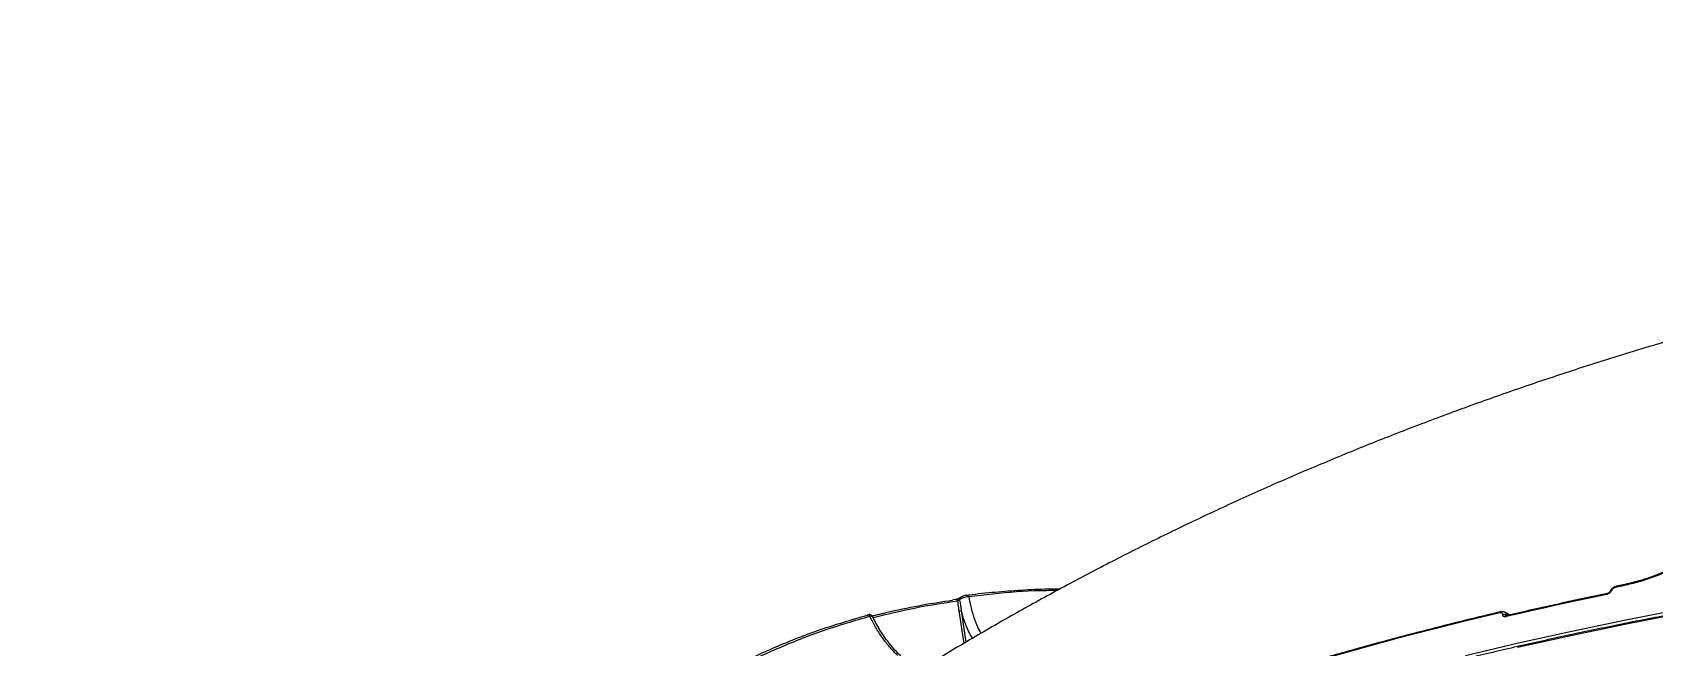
# Model space of a CAD drawing. Header units: millimetres. Extents: x -7151 to 6134, y -5040 to 5562.
# Drawn here: x -3801 to -3254, y 356 to 563 of the extents above; entities that cross this region are included whole.
import ezdxf

# ---------------------------------------------------------------- set-up
doc = ezdxf.new("R2010")
doc.units = ezdxf.units.MM
for name, color, linetype in [('DIKOM_ОБЪЕКТ', 7, 'Continuous'), ('DIKOM_РАЗМЕР_ЗОНА', 7, 'Continuous'), ('DIKOM_РАЗМЕР_ОБЪЕКТА', 7, 'Continuous')]:
    doc.layers.add(name, color=color, linetype=linetype)
doc.styles.add('style1', font='arial.ttf', dxfattribs={"width": 0.8})
doc.dimstyles.new('1-50', dxfattribs={"dimtxt": 300, "dimasz": 200, "dimexe": 100, "dimexo": 0, "dimgap": 100, "dimtad": 1, "dimtxsty": 'style1', "dimcen": 200, "dimclrd": 7, "dimclre": 7, "dimclrt": 7, "dimadec": 1, "dimazin": 2, "dimtfac": 1, "dimtmove": 0, "dimatfit": 2, "dimfxl": 0, "dimlwd": 25, "dimlwe": 18, "dimarcsym": 0})

# ---------------------------------------------------------------- blocks, each defined once
blk = doc.blocks.new('*D1')
at = {"layer": 'Defpoints', "color": 0, "transparency": 16777216}
for p in [(-2392.45, 3674.75), (-6010.84, -1738.88), (-3202.89, -1738.88)]:
    blk.add_point(p, dxfattribs=at)
at = {"layer": 'DIKOM_РАЗМЕР_ОБЪЕКТА', "color": 7, "lineweight": 18, "transparency": 16777216}
for p, q in [((-2392.45, 3674.75), (-6110.84, 3674.75)), ((-3202.89, -1738.88), (-6110.84, -1738.88))]:
    blk.add_line(p, q, dxfattribs=at)
at = {"layer": 'DIKOM_РАЗМЕР_ОБЪЕКТА', "color": 7, "lineweight": 25, "transparency": 16777216}
blk.add_line((-6010.84, 3474.75), (-6010.84, -1538.88), dxfattribs=at)
at = {"layer": 'DIKOM_РАЗМЕР_ОБЪЕКТА', "color": 7, "transparency": 16777216}
for points in [[(-6044.18, 3474.75), (-5977.51, 3474.75), (-6010.84, 3674.75)], [(-6044.18, -1538.88), (-5977.51, -1538.88), (-6010.84, -1738.88)]]:
    blk.add_solid(points, dxfattribs=at)
at = {"layer": 'DIKOM_РАЗМЕР_ОБЪЕКТА', "color": 7, "transparency": 16777216, "insert": (-6264.01, 967.94), "char_height": 300, "attachment_point": 5, "rotation": 90, "style": 'style1'}
blk.add_mtext('5400', dxfattribs=at)
blk = doc.blocks.new('*D2')
at = {"layer": 'Defpoints', "color": 0, "transparency": 16777216}
for p in [(-3409.24, 5551.13), (-6701.17, -3742.74), (-3065.41, -3742.74)]:
    blk.add_point(p, dxfattribs=at)
at = {"layer": 'DIKOM_РАЗМЕР_ЗОНА', "color": 7, "lineweight": 18, "transparency": 16777216}
for p, q in [((-3409.24, 5551.13), (-6801.17, 5551.13)), ((-3065.41, -3742.74), (-6801.17, -3742.74))]:
    blk.add_line(p, q, dxfattribs=at)
at = {"layer": 'DIKOM_РАЗМЕР_ЗОНА', "color": 7, "lineweight": 25, "transparency": 16777216}
blk.add_line((-6701.17, 5351.13), (-6701.17, -3542.74), dxfattribs=at)
at = {"layer": 'DIKOM_РАЗМЕР_ЗОНА', "color": 7, "transparency": 16777216}
for points in [[(-6734.5, 5351.13), (-6667.84, 5351.13), (-6701.17, 5551.13)], [(-6734.5, -3542.74), (-6667.84, -3542.74), (-6701.17, -3742.74)]]:
    blk.add_solid(points, dxfattribs=at)
at = {"layer": 'DIKOM_РАЗМЕР_ЗОНА', "color": 7, "transparency": 16777216, "insert": (-6954.45, 885.88), "char_height": 300, "attachment_point": 5, "rotation": 90, "style": 'style1'}
blk.add_mtext('9300', dxfattribs=at)

msp = doc.modelspace()

# ---------------------------------------------------------------- linework, layer by layer
at = {"layer": 'DIKOM_ОБЪЕКТ', "color": 7, "linetype": 'Continuous', "lineweight": 15}
for p, q in [((-3488.099, 372.51), (-3488.085, 372.518)), ((-3263.571, 376.975), (-3266.349, 376.408)), ((-3263.556, 376.978), (-3263.572, 376.975)), ((-3489.553, 371.945), (-3490.495, 371.825)), ((-3486.759, 357.119), (-3488.4, 368.105)), ((-3487.712, 368.249), (-3486.108, 357.506)), ((-3303.671, 367.367), (-3303.945, 367.546)), ((-3303.584, 366.668), (-3303.41, 366.554))]:
    msp.add_line(p, q, dxfattribs=at)
at = {"layer": 'DIKOM_ОБЪЕКТ', "color": 7, "linetype": 'Continuous', "lineweight": 15, "flags": 128}
for points in [[(-3485.793, 373.368), (-3485.809, 373.367), (-3485.832, 373.364)], [(-3269.642, 373.64), (-3273.926, 372.746), (-3278.201, 371.839), (-3282.465, 370.92), (-3286.72, 369.989), (-3290.965, 369.046), (-3295.2, 368.091), (-3299.425, 367.123), (-3303.64, 366.144)], [(-3263.833, 376.63), (-3264.18, 376.559), (-3264.527, 376.488), (-3264.875, 376.418), (-3265.222, 376.347), (-3265.569, 376.276), (-3265.916, 376.205), (-3266.263, 376.134), (-3266.611, 376.063)], [(-3518.554, 366.236), (-3518.65, 366.388), (-3518.761, 366.518), (-3518.883, 366.62), (-3519.012, 366.692), (-3519.144, 366.731), (-3519.274, 366.734), (-3519.397, 366.704), (-3519.508, 366.639)], [(-3488.871, 371.405), (-3488.951, 371.57), (-3489.049, 371.712), (-3489.161, 371.826), (-3489.283, 371.907), (-3489.41, 371.953), (-3489.537, 371.961), (-3489.553, 371.959)], [(-3305.817, 367.416), (-3317.463, 364.608), (-3329.03, 361.708), (-3340.515, 358.715), (-3351.917, 355.629), (-3363.234, 352.452), (-3374.465, 349.183), (-3385.609, 345.823), (-3396.663, 342.373)], [(-3317.374, 353.054), (-3299.501, 357.274), (-3281.448, 361.275), (-3263.218, 365.056), (-3244.819, 368.616)], [(-3245.151, 367.057), (-3263.55, 363.497), (-3281.78, 359.716), (-3299.834, 355.715)], [(-3303.374, 366.495), (-3303.374, 366.495), (-3303.461, 366.456), (-3303.535, 366.382), (-3303.596, 366.277), (-3303.64, 366.144)], [(-3303.409, 366.485), (-3303.411, 366.516), (-3303.41, 366.554)]]:
    msp.add_lwpolyline(points, dxfattribs=at)
at = {"layer": 'DIKOM_ОБЪЕКТ', "color": 7, "linetype": 'Continuous', "lineweight": 15}
for centre, radius, start, end in [((-3487.71, 372.061), 0.593, 130.88158, 196.11577), ((-3485.851, 372.648), 0.722, 16.77134, 85.36981), ((-3269.234, 373.608), 0.409, 110.78044, 175.4626), ((-3268.163, 374.369), 0.486, 85.82034, 150.60788), ((-3266.21, 376.031), 0.402, 110.32049, 175.50151), ((-3263.43, 376.597), 0.404, 110.561, 175.35215), ((-3488.238, 369.047), 0.955, 260.24309, 303.38551), ((-3305.396, 367.369), 0.424, 111.65836, 173.58181), ((-3304.277, 365.513), 1.347, 59.00075, 109.68005), ((-3304.227, 366.74), 0.838, 347.17684, 48.40762), ((-3303.622, 365.757), 0.728, 80.90833, 149.19461)]:
    msp.add_arc(centre, radius, start, end, dxfattribs=at)
for points, knots in [([(-3182.669, 476.67), (-3188.529, 475.276), (-3200.364, 472.462), (-3218.02, 467.909), (-3235.672, 463.093), (-3253.186, 458.019), (-3270.558, 452.694), (-3287.78, 447.117), (-3304.846, 441.289), (-3321.747, 435.211), (-3338.477, 428.885), (-3355.027, 422.312), (-3371.392, 415.494), (-3387.562, 408.433), (-3403.531, 401.132), (-3419.292, 393.593), (-3434.838, 385.819), (-3450.163, 377.813), (-3465.259, 369.579), (-3480.122, 361.12), (-3494.744, 352.439), (-3509.123, 343.543), (-3523.244, 334.424), (-3534.783, 326.706), (-3541.558, 321.958), (-3543.778, 320.403)], [0, 0, 0, 0, 0.04425219, 0.08938276, 0.13451122, 0.17962935, 0.22472972, 0.26980281, 0.31483935, 0.35983005, 0.40476403, 0.44963052, 0.49441993, 0.53911891, 0.5837183, 0.62820705, 0.67257404, 0.71680782, 0.76090042, 0.80484072, 0.8486207, 0.89223199, 0.93566773, 0.9789201, 1, 1, 1, 1]), ([(-3214.055, 410.388), (-3215.145, 408.849), (-3217.326, 405.773), (-3221.144, 401.411), (-3225.195, 397.368), (-3229.407, 393.677), (-3233.906, 390.202), (-3238.652, 387.006), (-3243.579, 384.125), (-3248.624, 381.6), (-3253.726, 379.493), (-3258.83, 377.775), (-3262.167, 377.011), (-3263.833, 376.63)], [0, 0, 0, 0, 0.1009669, 0.2019372, 0.2903358, 0.3790232, 0.4674237, 0.5561147, 0.6450919, 0.7337825, 0.8224265, 0.9113537, 1, 1, 1, 1]), ([(-3214.543, 410.232), (-3214.617, 410.116), (-3215.295, 409.059), (-3216.798, 407.051), (-3219.052, 404.229), (-3221.536, 401.437), (-3224.2, 398.704), (-3227.029, 396.056), (-3229.998, 393.518), (-3233.084, 391.11), (-3236.263, 388.854), (-3239.527, 386.757), (-3242.876, 384.818), (-3246.311, 383.034), (-3249.816, 381.419), (-3253.365, 379.984), (-3256.928, 378.753), (-3260.344, 377.749), (-3262.537, 377.27), (-3263.567, 377.046)], [0, 0, 0, 0, 0.0077852, 0.0707654, 0.1340376, 0.1974187, 0.2606703, 0.3236196, 0.3861357, 0.448128, 0.5095556, 0.5702679, 0.6312765, 0.6929003, 0.7550828, 0.8177543, 0.8807893, 0.9440303, 1, 1, 1, 1]), ([(-3207.602, 373.885), (-3210.662, 373.391), (-3219.535, 371.956), (-3234.119, 369.435), (-3251.305, 366.258), (-3268.347, 362.887), (-3285.24, 359.326), (-3301.982, 355.575), (-3318.566, 351.636), (-3334.99, 347.508), (-3351.248, 343.195), (-3367.337, 338.695), (-3383.252, 334.011), (-3398.989, 329.144), (-3414.544, 324.095), (-3429.913, 318.866), (-3445.092, 313.457), (-3460.076, 307.871), (-3474.863, 302.108), (-3489.448, 296.17), (-3503.827, 290.059), (-3517.997, 283.777), (-3531.953, 277.324), (-3545.693, 270.703), (-3559.213, 263.915), (-3572.509, 256.963), (-3585.576, 249.846), (-3598.414, 242.569), (-3611.017, 235.133), (-3623.383, 227.539), (-3635.508, 219.79), (-3647.389, 211.887), (-3659.024, 203.834), (-3670.404, 195.629), (-3680.988, 187.706), (-3687.673, 182.462), (-3690.743, 180.054)], [0, 0, 0, 0, 0.01577005, 0.04573195, 0.07569424, 0.10565654, 0.13561904, 0.1655819, 0.19554463, 0.22550721, 0.25547019, 0.28543308, 0.31539567, 0.34535888, 0.37532149, 0.40528482, 0.43524794, 0.46521116, 0.49517389, 0.5251373, 0.55510042, 0.58506349, 0.61502598, 0.6449892, 0.67495183, 0.70491474, 0.73487689, 0.76483931, 0.79480163, 0.82476318, 0.85472484, 0.88468645, 0.91464724, 0.94460777, 0.97456822, 1, 1, 1, 1]), ([(-3488.099, 372.51), (-3488.101, 372.508), (-3488.137, 372.483), (-3488.278, 372.4), (-3488.522, 372.278), (-3488.852, 372.142), (-3489.19, 372.033), (-3489.443, 371.974), (-3489.529, 371.964), (-3489.551, 371.962)], [0, 0, 0, 0, 0.0111119, 0.1494517, 0.3148788, 0.5126103, 0.7322673, 0.9309507, 1, 1, 1, 1]), ([(-3485.159, 372.857), (-3485.234, 372.855), (-3485.535, 372.849), (-3486.135, 372.767), (-3486.931, 372.554), (-3487.692, 372.256), (-3488.084, 372.016), (-3488.28, 371.897)], [0, 0, 0, 0, 0.07808633, 0.31407208, 0.54329506, 0.77109587, 1, 1, 1, 1]), ([(-3487.075, 373.029), (-3487.33, 372.924), (-3487.706, 372.768), (-3487.987, 372.57), (-3488.078, 372.507)], [0, 0, 0, 0, 0.6779119, 1, 1, 1, 1]), ([(-3485.831, 373.35), (-3485.98, 373.312), (-3486.315, 373.228), (-3487.075, 373.256), (-3487.075, 373.029), (-3487.075, 373.029)], [0, 0, 0, 0, 0.44312, 0.9999026, 1, 1, 1, 1]), ([(-3454.367, 375.461), (-3455.685, 375.451), (-3460.051, 375.417), (-3467.372, 375.064), (-3476.308, 374.377), (-3482.445, 373.772), (-3485.571, 373.323), (-3485.789, 373.292)], [0, 0, 0, 0, 0.1233509, 0.4085199, 0.693612, 0.9785527, 1, 1, 1, 1]), ([(-3455.328, 374.937), (-3457.221, 374.928), (-3464.573, 374.895), (-3474.501, 374.116), (-3482.457, 373.176), (-3485.159, 372.857)], [0, 0, 0, 0, 0.18631007, 0.72358322, 1, 1, 1, 1]), ([(-3485.159, 372.857), (-3484.976, 371.869), (-3484.541, 369.532), (-3483.571, 366.118), (-3482.423, 362.898), (-3481.458, 361.218), (-3481.05, 360.508)], [0, 0, 0, 0, 0.2099549, 0.4970141, 0.7875671, 1, 1, 1, 1]), ([(-3269.379, 373.991), (-3272.346, 373.37), (-3280.949, 371.569), (-3292.28, 369.069), (-3300.602, 367.138), (-3303.374, 366.495)], [0, 0, 0, 0, 0.259794, 0.7533648, 1, 1, 1, 1]), ([(-3268.128, 374.853), (-3268.137, 374.833), (-3268.203, 374.682), (-3268.39, 374.397), (-3268.756, 374.047), (-3269.193, 373.769), (-3269.493, 373.683), (-3269.642, 373.64)], [0, 0, 0, 0, 0.0372796, 0.2781755, 0.5190191, 0.7593983, 1, 1, 1, 1]), ([(-3268.588, 374.606), (-3268.59, 374.601), (-3268.599, 374.577), (-3268.65, 374.488), (-3268.752, 374.361), (-3268.905, 374.22), (-3269.09, 374.097), (-3269.264, 374.018), (-3269.344, 374), (-3269.377, 373.992)], [0, 0, 0, 0, 0.044771, 0.1903506, 0.3380011, 0.5109328, 0.6931463, 0.8740551, 1, 1, 1, 1]), ([(-3266.349, 376.399), (-3266.392, 376.393), (-3266.702, 376.349), (-3267.286, 376.079), (-3267.991, 375.533), (-3268.441, 375.006), (-3268.541, 374.67), (-3268.56, 374.606)], [0, 0, 0, 0, 0.0449506, 0.3302616, 0.6238807, 0.9290384, 1, 1, 1, 1]), ([(-3266.611, 376.063), (-3266.76, 376.02), (-3267.06, 375.935), (-3267.499, 375.659), (-3267.866, 375.309), (-3268.053, 375.024), (-3268.119, 374.873), (-3268.128, 374.853)], [0, 0, 0, 0, 0.2404859, 0.4811057, 0.7218814, 0.9628541, 1, 1, 1, 1]), ([(-3517.677, 366.193), (-3517.716, 366.274), (-3517.808, 366.465), (-3518.066, 366.664), (-3518.364, 366.787), (-3518.67, 366.827), (-3519.003, 366.81), (-3519.268, 366.733), (-3519.421, 366.688)], [0, 0, 0, 0, 0.1192479, 0.2836427, 0.4277911, 0.5700166, 0.7535795, 1, 1, 1, 1]), ([(-3517.779, 366.375), (-3517.637, 366.411), (-3515.579, 366.943), (-3509.958, 368.289), (-3501.117, 370.142), (-3494.073, 371.207), (-3490.704, 371.716)], [0, 0, 0, 0, 0.0161615, 0.2338781, 0.633593, 1, 1, 1, 1]), ([(-3488.871, 371.405), (-3493.781, 370.655), (-3503.478, 369.174), (-3512.819, 366.886), (-3517.43, 365.756)], [0, 0, 0, 0, 0.5063237, 1, 1, 1, 1]), ([(-3488.28, 371.897), (-3488.314, 371.87), (-3488.353, 371.84), (-3488.442, 371.769), (-3488.549, 371.682), (-3488.697, 371.558), (-3488.804, 371.465), (-3488.858, 371.417), (-3488.871, 371.405)], [0, 0, 0, 0, 0.1727241, 0.1994008, 0.4137054, 0.65066, 0.9119264, 1, 1, 1, 1]), ([(-3488.4, 368.105), (-3488.502, 368.808), (-3488.662, 369.909), (-3488.816, 371.008), (-3488.871, 371.405)], [0, 0, 0, 0, 0.6389086, 1, 1, 1, 1]), ([(-3488.28, 371.897), (-3488.269, 371.822), (-3488.086, 370.602), (-3487.894, 369.389), (-3487.712, 368.249)], [0, 0, 0, 0, 0.0607929, 1, 1, 1, 1]), ([(-3483.886, 358.825), (-3484.359, 359.611), (-3485.391, 361.329), (-3486.643, 364.548), (-3487.355, 367.011), (-3487.712, 368.249)], [0, 0, 0, 0, 0.2958163, 0.6460828, 1, 1, 1, 1]), ([(-3305.552, 367.763), (-3308.459, 367.069), (-3316.89, 365.059), (-3330.723, 361.588), (-3346.991, 357.289), (-3363.089, 352.803), (-3378.734, 348.213), (-3389.796, 344.811), (-3395.566, 342.983), (-3396.396, 342.72)], [0, 0, 0, 0, 0.0934446, 0.2709739, 0.4485044, 0.6260384, 0.8035689, 0.9717596, 1, 1, 1, 1]), ([(-3304.731, 366.781), (-3304.738, 366.892), (-3304.752, 367.113), (-3304.953, 367.342), (-3305.263, 367.466), (-3305.577, 367.467), (-3305.77, 367.426), (-3305.817, 367.416)], [0, 0, 0, 0, 0.2249606, 0.4495806, 0.6803612, 0.9238982, 1, 1, 1, 1]), ([(-3303.97, 367.528), (-3304.047, 367.585), (-3304.288, 367.765), (-3304.825, 367.842), (-3305.286, 367.854), (-3305.535, 367.762), (-3305.552, 367.755)], [0, 0, 0, 0, 0.17347189, 0.54538021, 0.9680918, 1, 1, 1, 1]), ([(-3304.248, 366.13), (-3304.335, 366.161), (-3304.523, 366.229), (-3304.708, 366.451), (-3304.723, 366.671), (-3304.731, 366.781)], [0, 0, 0, 0, 0.2986045, 0.6490221, 1, 1, 1, 1]), ([(-3303.958, 367.542), (-3303.944, 367.537), (-3303.783, 367.482), (-3303.615, 367.197), (-3303.594, 366.845), (-3303.584, 366.668)], [0, 0, 0, 0, 0.04626478, 0.52085128, 1, 1, 1, 1]), ([(-3302.47, 366.703), (-3302.614, 366.783), (-3303.012, 367.006), (-3303.403, 367.281), (-3303.654, 367.456)], [0, 0, 0, 0, 0.3597324, 1, 1, 1, 1]), ([(-3578.539, 341.29), (-3573.995, 343.956), (-3564.907, 349.289), (-3550.407, 356.067), (-3535.34, 362.006), (-3524.786, 365.095), (-3519.508, 366.639)], [0, 0, 0, 0, 0.2485967, 0.4971898, 0.7485935, 1, 1, 1, 1]), ([(-3518.554, 366.236), (-3523.761, 364.713), (-3534.174, 361.668), (-3549.161, 355.781), (-3563.694, 349.01), (-3572.864, 343.631), (-3577.45, 340.941)], [0, 0, 0, 0, 0.2485951, 0.4971924, 0.7485948, 1, 1, 1, 1]), ([(-3517.694, 366.19), (-3517.698, 366.216), (-3517.714, 366.308), (-3517.996, 366.342), (-3518.368, 366.271), (-3518.554, 366.236)], [0, 0, 0, 0, 0.1612469, 0.5804859, 1, 1, 1, 1]), ([(-3509.17, 353.039), (-3509.375, 353.234), (-3510.421, 354.235), (-3512.25, 356.232), (-3514.545, 359.236), (-3516.686, 362.561), (-3517.929, 365.006), (-3518.554, 366.236)], [0, 0, 0, 0, 0.05639834, 0.28829308, 0.52277433, 0.76000618, 1, 1, 1, 1]), ([(-3508.136, 352.881), (-3508.79, 353.52), (-3510.146, 354.845), (-3512.09, 357.161), (-3513.979, 359.73), (-3515.723, 362.522), (-3516.948, 364.695), (-3517.533, 365.976), (-3517.642, 366.214)], [0, 0, 0, 0, 0.1806891, 0.3742107, 0.5682444, 0.7623103, 0.955948, 1, 1, 1, 1]), ([(-3303.64, 366.144), (-3303.704, 366.131), (-3303.924, 366.085), (-3304.113, 366.112), (-3304.248, 366.13)], [0, 0, 0, 0, 0.2877315, 1, 1, 1, 1]), ([(-3303.584, 366.668), (-3303.579, 366.635), (-3303.573, 366.595), (-3303.541, 366.537), (-3303.515, 366.515), (-3303.495, 366.499)], [0, 0, 0, 0, 0.5280307, 0.6466494, 1, 1, 1, 1]), ([(-3303.37, 366.499), (-3303.391, 366.493), (-3303.461, 366.474), (-3303.517, 366.479), (-3303.509, 366.478), (-3303.507, 366.477)], [0, 0, 0, 0, 0.2281326, 0.7435483, 1, 1, 1, 1])]:
    msp.add_open_spline(points, degree=3, knots=knots, dxfattribs=at)

# ---------------------------------------------------------------- dimensions: what is measured, and where the dimension line sits
at = {"layer": 'DIKOM_РАЗМЕР_ЗОНА'}
dim = msp.add_linear_dim(base=(-6701.172, -3742.74), p1=(-3409.242, 5551.127), p2=(-3065.405, -3742.74), angle=90, text='9300', dimstyle='1-50', dxfattribs=at)
dim.commit()
dim.dimension.update_dxf_attribs({"geometry": '*D2', "text_midpoint": (-6701.172, 885.879), "dimtype": 160})
at = {"layer": 'DIKOM_РАЗМЕР_ОБЪЕКТА'}
dim = msp.add_linear_dim(base=(-6010.843, -1738.877), p1=(-2392.449, 3674.75), p2=(-3202.885, -1738.877), angle=90, text='5400', dimstyle='1-50', dxfattribs=at)
dim.commit()
dim.dimension.update_dxf_attribs({"geometry": '*D1', "text_midpoint": (-6010.843, 967.936), "dimtype": 160})

doc.saveas('drawing.dxf')
